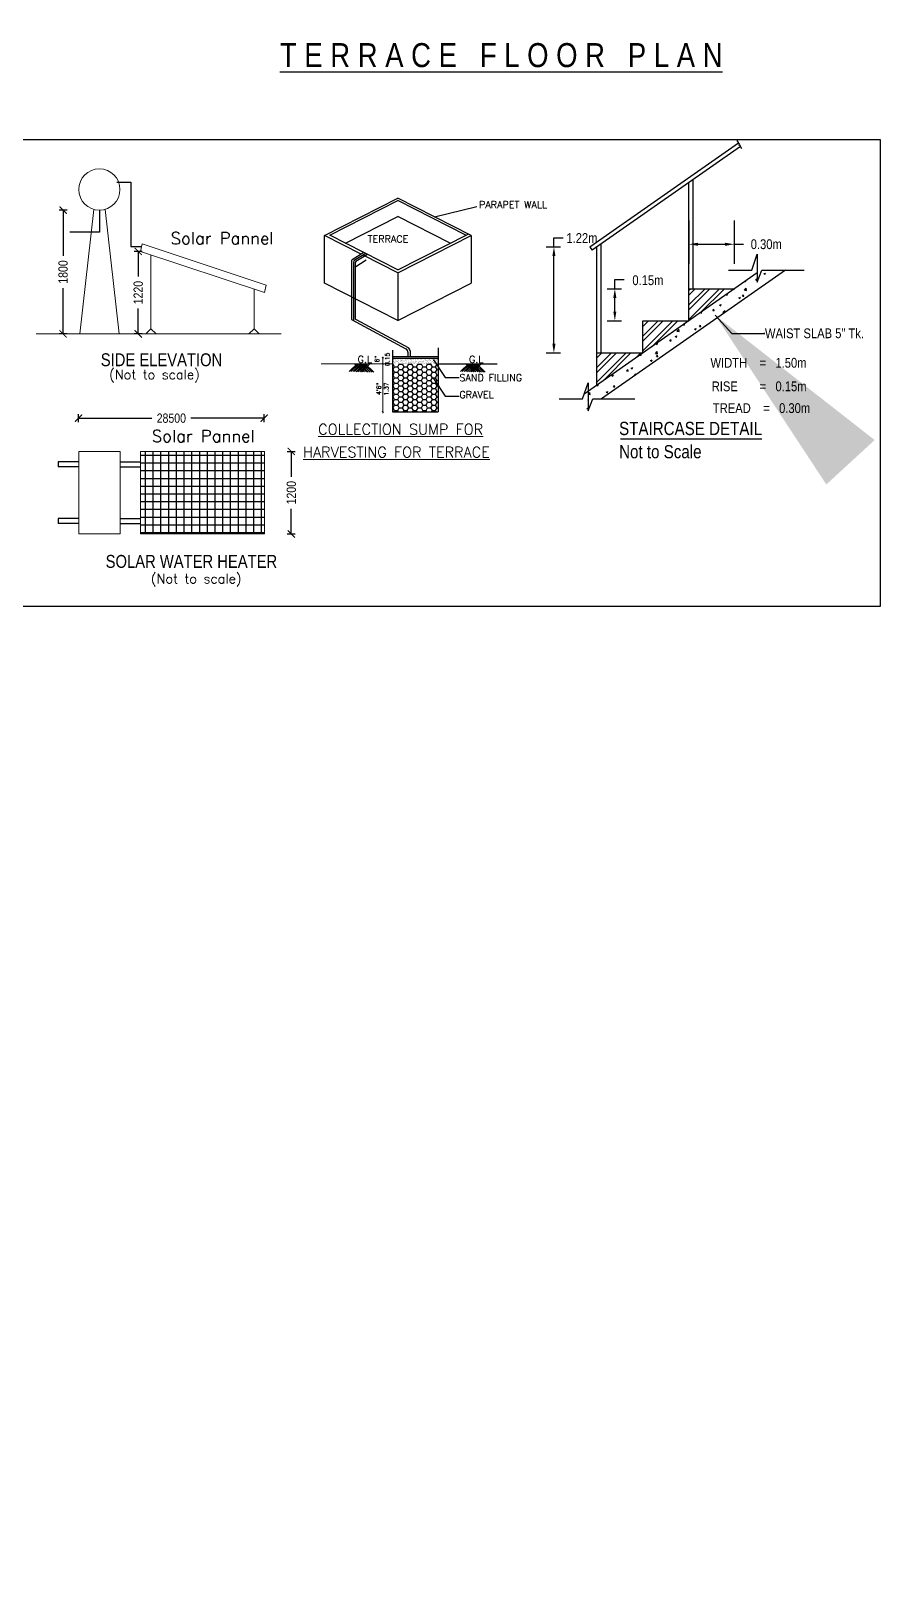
# Model space of a CAD drawing. Header units: metres. Extents: x 144 to 1259, y -1474 to -210.
# Drawn here: x 1214.82 to 1236.08, y -1222.56 to -1184.09 of the extents above; entities that cross this region are included whole.
import ezdxf

# ---------------------------------------------------------------- set-up
doc = ezdxf.new("R2010")
doc.units = ezdxf.units.M
for name, color, linetype in [('2CON', 1, 'Continuous'), ('DI M', 231, 'Continuous'), ('DVW', 4, 'Continuous'), ('hat', 8, 'Continuous'), ('wall', 2, 'Continuous'), ('window', 3, 'Continuous')]:
    doc.layers.add(name, color=color, linetype=linetype)
for name, color, linetype, lineweight in [('N2', 2, 'Continuous', 20), ('TEXT', 4, 'Continuous', 18), ('WIN', 12, 'Continuous', 18)]:
    doc.layers.add(name, color=color, linetype=linetype, lineweight=lineweight)
doc.styles.add('ATT', font='swissck.ttf', dxfattribs={"height": 12})
doc.styles.add('MADDYTEXT', font='romanc.shx', dxfattribs={"width": 0.8, "height": 4.5})
doc.styles.add('ROMANC', font='romanc__.ttf', dxfattribs={"width": 0.75})
doc.styles.add('ROMANS', font='romans.shx')
doc.styles.add('ROMANT', font='romant.shx', dxfattribs={"width": 0.75})
doc.styles.add('STYLE1', font='swissck.ttf', dxfattribs={"height": 0.23})
doc.styles.add('STYLE2', font='swissck.ttf', dxfattribs={"height": 10})
doc.styles.add('style7', font='tahoma.ttf', dxfattribs={"height": 42})
doc.dimstyles.get("Standard").update_dxf_attribs({"dimtxt": 0.23, "dimasz": 0.18, "dimexe": 0.1, "dimexo": 0, "dimgap": 0.09, "dimtad": 0, "dimzin": 0, "dimdsep": 46, "dimtxsty": 'STYLE1', "dimblk": 'ARCHTICK', "dimcen": 0.09, "dimadec": 0, "dimazin": 0, "dimtfac": 1, "dimtofl": 0, "dimtmove": 2, "dimatfit": 3, "dimfxl": 0, "dimtolj": 1, "dimtzin": 0, "dimarcsym": 0})
doc.dimstyles.new('STY', dxfattribs={"dimscale": 0, "dimtxt": 48, "dimasz": 5, "dimexe": 6, "dimexo": 48, "dimgap": 2, "dimtad": 0, "dimdec": 1, "dimlfac": 0.0254, "dimzin": 0, "dimdsep": 46, "dimtxsty": 'style7', "dimblk": 'ARCHTICK', "dimcen": 0.09375, "dimse1": 1, "dimse2": 1, "dimsd1": 1, "dimsd2": 1, "dimadec": 0, "dimazin": 0, "dimtfac": 1, "dimtdec": 1, "dimtofl": 0, "dimtmove": 0, "dimatfit": 3, "dimfxl": 0, "dimtolj": 1, "dimtzin": 0, "dimarcsym": 0})

# ---------------------------------------------------------------- blocks, each defined once
blk = doc.blocks.new('_ArchTick')
at = {"color": 0, "const_width": 0.15}
blk.add_lwpolyline([(-0.5, -0.5), (0.5, 0.5)], dxfattribs=at)
blk = doc.blocks.new('*D374')
at = {"color": 0, "lineweight": -2}
for p, q in [((1217.614, -1189.61), (1217.414, -1189.61)), ((1217.514, -1189.61), (1217.514, -1190.242)), ((1217.514, -1191.677), (1217.514, -1191.045)), ((1217.614, -1191.677), (1217.414, -1191.677))]:
    blk.add_line(p, q, dxfattribs=at)
at = {"layer": 'Defpoints', "color": 0}
for p in [(1217.514, -1189.61), (1217.65, -1189.61), (1217.7, -1191.677)]:
    blk.add_point(p, dxfattribs=at)
at = {"color": 0, "lineweight": -2, "xscale": 0.18, "yscale": 0.18, "zscale": 0.18}
for p, rotation in [((1217.514, -1189.61), 90), ((1217.514, -1191.677), 270)]:
    blk.add_blockref('_ArchTick', p, dxfattribs=dict(at, rotation=rotation))
at = {"color": 0, "insert": (1217.514, -1190.643), "char_height": 0.23, "attachment_point": 5, "rotation": 90, "style": 'STYLE1'}
blk.add_mtext('\\A1;1220', dxfattribs=at)
blk = doc.blocks.new('*D375')
at = {"color": 0, "lineweight": -2}
for p, q in [((1215.733, -1188.578), (1215.533, -1188.578)), ((1215.633, -1188.578), (1215.633, -1189.725)), ((1215.633, -1191.677), (1215.633, -1190.529)), ((1215.733, -1191.677), (1215.533, -1191.677))]:
    blk.add_line(p, q, dxfattribs=at)
at = {"layer": 'Defpoints', "color": 0}
for p in [(1215.633, -1188.578), (1216.615, -1188.578), (1215.819, -1191.677)]:
    blk.add_point(p, dxfattribs=at)
at = {"color": 0, "lineweight": -2, "xscale": 0.18, "yscale": 0.18, "zscale": 0.18}
for p, rotation in [((1215.633, -1188.578), 90), ((1215.633, -1191.677), 270)]:
    blk.add_blockref('_ArchTick', p, dxfattribs=dict(at, rotation=rotation))
at = {"color": 0, "insert": (1215.633, -1190.127), "char_height": 0.23, "attachment_point": 5, "rotation": 90, "style": 'STYLE1'}
blk.add_mtext('\\A1;1800', dxfattribs=at)
blk = doc.blocks.new('*D376')
at = {"color": 0, "lineweight": -2}
for p, q in [((1216.018, -1193.888), (1216.018, -1193.688)), ((1216.018, -1193.788), (1217.853, -1193.788)), ((1220.665, -1193.788), (1218.83, -1193.788)), ((1220.665, -1193.888), (1220.665, -1193.688))]:
    blk.add_line(p, q, dxfattribs=at)
at = {"layer": 'Defpoints', "color": 0}
for p in [(1220.665, -1193.788), (1216.018, -1194.533), (1220.665, -1194.533)]:
    blk.add_point(p, dxfattribs=at)
at = {"color": 0, "lineweight": -2, "xscale": 0.18, "yscale": 0.18, "zscale": 0.18, "rotation": 180}
blk.add_blockref('_ArchTick', (1216.018, -1193.788), dxfattribs=at)
at = {"color": 0, "lineweight": -2, "xscale": 0.18, "yscale": 0.18, "zscale": 0.18}
blk.add_blockref('_ArchTick', (1220.665, -1193.788), dxfattribs=at)
at = {"color": 0, "insert": (1218.342, -1193.788), "char_height": 0.23, "attachment_point": 5, "style": 'STYLE1'}
blk.add_mtext('\\A1;28500', dxfattribs=at)
blk = doc.blocks.new('*D377')
at = {"color": 0, "lineweight": -2}
for p, q in [((1221.245, -1194.621), (1221.445, -1194.621)), ((1221.345, -1194.621), (1221.345, -1195.252)), ((1221.345, -1196.686), (1221.345, -1196.055)), ((1221.245, -1196.686), (1221.445, -1196.686))]:
    blk.add_line(p, q, dxfattribs=at)
at = {"layer": 'Defpoints', "color": 0}
for p in [(1220.672, -1194.621), (1220.672, -1196.686), (1221.345, -1196.686)]:
    blk.add_point(p, dxfattribs=at)
at = {"color": 0, "lineweight": -2, "xscale": 0.18, "yscale": 0.18, "zscale": 0.18}
for p, rotation in [((1221.345, -1194.621), 90), ((1221.345, -1196.686), 270)]:
    blk.add_blockref('_ArchTick', p, dxfattribs=dict(at, rotation=rotation))
at = {"color": 0, "insert": (1221.345, -1195.653), "char_height": 0.23, "attachment_point": 5, "rotation": 90, "style": 'STYLE1'}
blk.add_mtext('\\A1;1200', dxfattribs=at)

msp = doc.modelspace()

# ---------------------------------------------------------------- hatches: boundary and pattern name
h = msp.add_hatch(color=2)
h.paths.add_polyline_path([(1162.74, -1156.087), (1161.236, -1156.087), (1161.078, -1156.36), (1161.078, -1155.679), (1160.964, -1156.087), (1159.183, -1156.087), (1159.183, -1157.253), (1159.183, -1186.818), (1154.344, -1186.818), (1154.344, -1186.818), (1154.115, -1186.818), (1154.115, -1186.819), (1148.114, -1186.819), (1148.115, -1186.818), (1148.115, -1186.818), (1147.887, -1186.818), (1147.887, -1186.818), (1143.419, -1186.818), (1143.419, -1186.819), (1142.419, -1186.819), (1140.413, -1186.819), (1140.413, -1188.626), (1140.893, -1188.761), (1140.092, -1188.761), (1140.413, -1188.947), (1140.413, -1193.128), (1164.29, -1193.128), (1164.29, -1188.947), (1163.969, -1188.761), (1164.77, -1188.761), (1164.29, -1188.626), (1164.29, -1186.819), (1162.74, -1186.819)], flags=16)
h.paths.add_polyline_path([(918.388, -1473.853), (918.388, -909.568), (1218.388, -909.568), (1218.388, -1473.853)], flags=9)
h.paths.add_polyline_path([(918.406, -1469.533), (918.406, -912.39), (1218.406, -912.39), (1218.406, -1469.533)], flags=9)
at = {"layer": 'hat'}
h = msp.add_hatch(dxfattribs=at)
h.set_pattern_fill('ANSI37', scale=1.549125, angle=135, style=0)
h.set_pattern_definition([(180, (-721.80903, -1130.03779), (0, -0.193640627), []), (270, (-721.80903, -1130.03779), (0.193640627, 0), [])])
h.paths.add_polyline_path([(1217.574, -1196.686), (1220.672, -1196.686), (1220.672, -1194.621), (1217.574, -1194.621)])

# ---------------------------------------------------------------- linework, layer by layer
at = {"color": 7}
for p, q in [((1232.536, -1186.9), (1228.819, -1189.502)), ((1232.586, -1186.985), (1228.876, -1189.582)), ((1231.294, -1188.839), (1231.294, -1189.924)), ((1232.431, -1188.839), (1232.431, -1189.924)), ((1227.917, -1189.269), (1228.147, -1189.269)), ((1227.917, -1189.499), (1227.917, -1189.269)), ((1227.726, -1189.499), (1228.086, -1189.499)), ((1231.524, -1189.432), (1232.201, -1189.432)), ((1232.431, -1189.432), (1232.661, -1189.432)), ((1227.917, -1191.925), (1227.917, -1189.729)), ((1232.868, -1190.077), (1233.008, -1189.68)), ((1233.008, -1189.68), (1233.008, -1190.38)), ((1233.008, -1190.149), (1228.674, -1193.184)), ((1233.713, -1190.077), (1229.111, -1193.299)), ((1229.442, -1190.315), (1229.672, -1190.315)), ((1229.442, -1190.545), (1229.442, -1190.315)), ((1232.283, -1190.077), (1232.868, -1190.077)), ((1232.702, -1190.364), (1232.714, -1190.372)), ((1232.714, -1190.372), (1232.721, -1190.35)), ((1232.97, -1190.335), (1232.998, -1190.301)), ((1232.97, -1190.335), (1233.005, -1190.338)), ((1233.005, -1190.338), (1232.998, -1190.302)), ((1233.008, -1190.38), (1233.125, -1190.077)), ((1233.125, -1190.077), (1234.178, -1190.077)), ((1233.168, -1190.167), (1233.209, -1190.152)), ((1233.168, -1190.167), (1233.197, -1190.187)), ((1233.197, -1190.187), (1233.209, -1190.152)), ((1229.25, -1190.545), (1229.611, -1190.545)), ((1229.442, -1191.12), (1229.442, -1190.775)), ((1231.294, -1190.545), (1232.444, -1190.545)), ((1231.294, -1190.584), (1231.334, -1190.545)), ((1231.294, -1190.95), (1231.699, -1190.545)), ((1231.294, -1190.706), (1231.456, -1190.545)), ((1231.294, -1191.35), (1231.294, -1190.545)), ((1231.294, -1191.316), (1232.065, -1190.545)), ((1231.294, -1191.072), (1231.821, -1190.545)), ((1231.589, -1191.143), (1232.187, -1190.545)), ((1232.229, -1190.695), (1232.26, -1190.698)), ((1232.26, -1190.698), (1232.256, -1190.676)), ((1232.402, -1190.574), (1232.431, -1190.545)), ((1232.545, -1190.77), (1232.586, -1190.754)), ((1232.545, -1190.77), (1232.574, -1190.789)), ((1232.574, -1190.789), (1232.586, -1190.754)), ((1232.638, -1190.731), (1232.666, -1190.698)), ((1232.638, -1190.731), (1232.672, -1190.734)), ((1232.672, -1190.734), (1232.666, -1190.698)), ((1232.685, -1190.58), (1232.73, -1190.533)), ((1232.685, -1190.58), (1232.737, -1190.588)), ((1232.737, -1190.588), (1232.73, -1190.533)), ((1231.586, -1191.145), (1231.608, -1191.16)), ((1231.608, -1191.16), (1231.619, -1191.125)), ((1231.608, -1191.129), (1231.619, -1191.125)), ((1231.893, -1191.091), (1231.92, -1191.058)), ((1231.893, -1191.091), (1231.927, -1191.094)), ((1231.927, -1191.094), (1231.921, -1191.058)), ((1232.062, -1190.955), (1232.102, -1190.94)), ((1232.062, -1190.955), (1232.091, -1190.974)), ((1232.091, -1190.975), (1232.102, -1190.94)), ((1232.148, -1191.14), (1232.193, -1191.093)), ((1232.148, -1191.14), (1232.186, -1191.146)), ((1232.198, -1191.138), (1232.193, -1191.093)), ((1229.25, -1191.35), (1229.611, -1191.35)), ((1230.144, -1191.856), (1230.651, -1191.35)), ((1230.144, -1192.155), (1230.144, -1191.35)), ((1230.144, -1191.734), (1230.529, -1191.35)), ((1230.144, -1191.49), (1230.285, -1191.35)), ((1230.144, -1192.1), (1230.894, -1191.35)), ((1230.144, -1191.35), (1231.294, -1191.35)), ((1230.369, -1191.997), (1231.016, -1191.35)), ((1230.868, -1191.368), (1230.886, -1191.35)), ((1230.997, -1191.605), (1231.042, -1191.558)), ((1231.048, -1191.613), (1231.042, -1191.558)), ((1231.148, -1191.452), (1231.182, -1191.455)), ((1231.182, -1191.455), (1231.178, -1191.431)), ((1231.182, -1191.428), (1231.26, -1191.35)), ((1231.439, -1191.558), (1231.479, -1191.542)), ((1231.439, -1191.558), (1231.468, -1191.577)), ((1231.468, -1191.577), (1231.479, -1191.542)), ((1231.56, -1191.488), (1231.588, -1191.455)), ((1231.56, -1191.488), (1231.594, -1191.491)), ((1231.595, -1191.491), (1231.588, -1191.455)), ((1230.473, -1191.928), (1230.513, -1191.913)), ((1230.473, -1191.928), (1230.501, -1191.948)), ((1230.501, -1191.948), (1230.513, -1191.913)), ((1230.815, -1191.848), (1230.843, -1191.815)), ((1230.815, -1191.848), (1230.849, -1191.851)), ((1230.849, -1191.851), (1230.843, -1191.815)), ((1230.956, -1191.743), (1230.996, -1191.728)), ((1230.956, -1191.743), (1230.985, -1191.762)), ((1230.985, -1191.763), (1230.996, -1191.728)), ((1230.997, -1191.605), (1231.048, -1191.613)), ((1227.726, -1192.155), (1228.086, -1192.155)), ((1228.994, -1192.96), (1228.994, -1192.155)), ((1228.994, -1192.155), (1230.144, -1192.155)), ((1228.994, -1192.518), (1229.358, -1192.155)), ((1228.994, -1192.64), (1229.48, -1192.155)), ((1228.994, -1192.884), (1229.724, -1192.155)), ((1228.994, -1192.274), (1229.114, -1192.155)), ((1229.149, -1192.851), (1229.846, -1192.155)), ((1229.963, -1192.281), (1230.089, -1192.155)), ((1230.07, -1192.208), (1230.074, -1192.203)), ((1230.07, -1192.208), (1230.104, -1192.211)), ((1230.104, -1192.212), (1230.1, -1192.185)), ((1230.333, -1192.345), (1230.373, -1192.33)), ((1230.333, -1192.345), (1230.362, -1192.365)), ((1230.362, -1192.365), (1230.373, -1192.33)), ((1230.459, -1192.165), (1230.504, -1192.118)), ((1230.459, -1192.165), (1230.511, -1192.173)), ((1230.482, -1192.244), (1230.51, -1192.211)), ((1230.482, -1192.244), (1230.517, -1192.247)), ((1230.511, -1192.173), (1230.504, -1192.118)), ((1230.517, -1192.248), (1230.51, -1192.212)), ((1229.367, -1192.716), (1229.407, -1192.701)), ((1229.367, -1192.716), (1229.395, -1192.736)), ((1229.395, -1192.736), (1229.407, -1192.701)), ((1229.737, -1192.605), (1229.765, -1192.572)), ((1229.737, -1192.605), (1229.772, -1192.608)), ((1229.772, -1192.608), (1229.765, -1192.572)), ((1229.85, -1192.531), (1229.89, -1192.515)), ((1229.85, -1192.531), (1229.878, -1192.55)), ((1229.878, -1192.55), (1229.89, -1192.516)), ((1229.922, -1192.725), (1229.967, -1192.678)), ((1229.922, -1192.725), (1229.929, -1192.726)), ((1229.969, -1192.698), (1229.967, -1192.679)), ((1228.633, -1193.299), (1228.773, -1192.902)), ((1228.773, -1192.902), (1228.773, -1193.602)), ((1228.992, -1192.965), (1229.002, -1192.954)), ((1228.992, -1192.965), (1229.027, -1192.968)), ((1229.027, -1192.968), (1229.021, -1192.94)), ((1229.227, -1193.133), (1229.267, -1193.118)), ((1229.255, -1193.153), (1229.267, -1193.118)), ((1229.405, -1193.001), (1229.432, -1192.968)), ((1229.405, -1193.001), (1229.439, -1193.004)), ((1229.439, -1193.004), (1229.432, -1192.968)), ((1228.048, -1193.299), (1228.633, -1193.299)), ((1228.773, -1193.188), (1228.816, -1193.143)), ((1228.773, -1193.19), (1228.822, -1193.198)), ((1228.773, -1193.602), (1228.89, -1193.299)), ((1228.773, -1193.307), (1228.784, -1193.303)), ((1228.773, -1193.335), (1228.784, -1193.304)), ((1228.822, -1193.198), (1228.816, -1193.143)), ((1228.89, -1193.299), (1229.943, -1193.299)), ((1229.227, -1193.133), (1229.255, -1193.153)), ((1228.809, -1193.51), (1228.741, -1193.558)), ((1229.58, -1194.305), (1233.124, -1194.305))]:
    msp.add_line(p, q, dxfattribs=at)
msp.add_lwpolyline([(1236.085, -1198.499), (1166.227, -1198.499), (1166.227, -1186.811), (1236.085, -1186.811)], close=True)
for points in [[(1232.498, -1186.832), (1232.551, -1186.927), (1232.565, -1186.923), (1232.546, -1186.947), (1232.562, -1186.943), (1232.61, -1187.032)], [(1231.295, -1190.545), (1231.295, -1187.888)], [(1231.392, -1187.821), (1231.392, -1190.545)], [(1228.819, -1189.502), (1228.876, -1189.582)], [(1228.994, -1192.155), (1228.994, -1189.499)], [(1229.09, -1189.432), (1229.09, -1192.155)]]:
    msp.add_lwpolyline(points, dxfattribs=at)
for p in [(1227.917, -1189.499), (1232.431, -1189.432), (1229.442, -1190.545), (1231.294, -1190.545), (1232.431, -1190.545)]:
    msp.add_point(p, dxfattribs=at)
for points in [[(1227.879, -1189.729), (1227.956, -1189.729), (1227.917, -1189.499)], [(1231.524, -1189.394), (1231.524, -1189.471), (1231.294, -1189.432)], [(1232.201, -1189.394), (1232.201, -1189.471), (1232.431, -1189.432)], [(1229.404, -1190.775), (1229.48, -1190.775), (1229.442, -1190.545)], [(1229.404, -1191.12), (1229.48, -1191.12), (1229.442, -1191.35)], [(1227.879, -1191.925), (1227.956, -1191.925), (1227.917, -1192.155)]]:
    msp.add_solid(points, dxfattribs=at)
at = {"layer": '2CON', "color": 7}
for p, q in [((1223.652, -1192.296), (1223.621, -1192.265)), ((1223.621, -1192.411), (1223.652, -1192.442)), ((1223.652, -1192.442), (1223.621, -1192.411)), ((1223.621, -1193.614), (1223.652, -1193.646))]:
    msp.add_line(p, q, dxfattribs=at)
at = {"layer": '2CON', "color": 7, "linetype": 'Continuous'}
for p, q in [((1222.99, -1192.426), (1222.793, -1192.619)), ((1223.036, -1192.426), (1222.837, -1192.62)), ((1223.081, -1192.426), (1222.881, -1192.621)), ((1223.126, -1192.426), (1222.925, -1192.622)), ((1222.926, -1192.426), (1223.133, -1192.628)), ((1223.171, -1192.426), (1222.969, -1192.623)), ((1222.971, -1192.426), (1223.179, -1192.629)), ((1223.217, -1192.426), (1223.013, -1192.624)), ((1223.017, -1192.426), (1223.226, -1192.63)), ((1223.262, -1192.426), (1223.057, -1192.626)), ((1223.062, -1192.426), (1223.272, -1192.631)), ((1223.307, -1192.426), (1223.101, -1192.627)), ((1223.107, -1192.426), (1223.319, -1192.632)), ((1223.152, -1192.426), (1223.365, -1192.634)), ((1223.197, -1192.426), (1223.412, -1192.635)), ((1225.778, -1192.426), (1225.581, -1192.619)), ((1225.824, -1192.426), (1225.625, -1192.62)), ((1225.869, -1192.426), (1225.669, -1192.621)), ((1225.914, -1192.426), (1225.713, -1192.622)), ((1225.714, -1192.426), (1225.921, -1192.628)), ((1225.959, -1192.426), (1225.757, -1192.623)), ((1225.759, -1192.426), (1225.967, -1192.629)), ((1226.004, -1192.426), (1225.801, -1192.624)), ((1225.805, -1192.426), (1226.014, -1192.63)), ((1226.05, -1192.426), (1225.845, -1192.626)), ((1225.85, -1192.426), (1226.06, -1192.631)), ((1226.095, -1192.426), (1225.889, -1192.627)), ((1225.895, -1192.426), (1226.107, -1192.632)), ((1225.94, -1192.426), (1226.153, -1192.634)), ((1225.985, -1192.426), (1226.2, -1192.635))]:
    msp.add_line(p, q, dxfattribs=at)
at = {"layer": '2CON', "color": 7, "const_width": 0.00296}
for points in [[(1224.919, -1192.331), (1224.892, -1192.325)], [(1224.919, -1192.799), (1224.892, -1192.793)]]:
    msp.add_lwpolyline(points, dxfattribs=at)
at = {"layer": 'hat', "color": 7}
for p, q in [((1216.025, -1194.879), (1215.508, -1194.879)), ((1215.508, -1194.879), (1215.508, -1195.008)), ((1216.025, -1195.008), (1215.508, -1195.008)), ((1217.058, -1194.879), (1217.574, -1194.879)), ((1217.058, -1195.008), (1217.574, -1195.008)), ((1216.025, -1196.299), (1215.508, -1196.299)), ((1215.508, -1196.299), (1215.508, -1196.428)), ((1216.025, -1196.428), (1215.508, -1196.428)), ((1217.058, -1196.299), (1217.574, -1196.299)), ((1217.058, -1196.428), (1217.574, -1196.428))]:
    msp.add_line(p, q, dxfattribs=at)
at = {"layer": 'N2', "color": 7, "lineweight": 9, "ltscale": 20}
for p, q in [((1223.636, -1192.249), (1223.636, -1192.434)), ((1223.636, -1192.403), (1223.636, -1193.661)), ((1223.636, -1192.434), (1223.636, -1192.947))]:
    msp.add_line(p, q, dxfattribs=at)
at = {"layer": 'N2', "color": 7}
msp.add_line((1222.094, -1192.426), (1223.876, -1192.426), dxfattribs=at)
at = {"layer": 'wall', "color": 7}
for p, q in [((1216.979, -1187.876), (1217.326, -1187.876)), ((1217.326, -1187.876), (1217.326, -1189.49)), ((1216.541, -1188.578), (1216.541, -1189.126)), ((1216.541, -1189.126), (1215.802, -1189.126)), ((1217.326, -1189.49), (1217.599, -1189.49))]:
    msp.add_line(p, q, dxfattribs=at)
at = {"layer": 'wall', "color": 7, "linetype": 'Continuous', "ltscale": 20}
for p, q in [((1222.174, -1189.214), (1224.01, -1188.277)), ((1222.306, -1189.206), (1224.01, -1188.337)), ((1225.847, -1189.214), (1224.01, -1188.277)), ((1225.715, -1189.206), (1224.01, -1188.337)), ((1222.697, -1189.405), (1224.01, -1188.735)), ((1225.324, -1189.405), (1224.01, -1188.735)), ((1223.093, -1189.682), (1222.174, -1189.214)), ((1222.174, -1190.407), (1222.174, -1189.214)), ((1224.01, -1190.076), (1222.306, -1189.206)), ((1224.01, -1190.076), (1225.774, -1189.176)), ((1224.01, -1190.15), (1225.847, -1189.214)), ((1225.847, -1189.214), (1225.847, -1190.407)), ((1223.158, -1189.641), (1222.87, -1189.822)), ((1222.847, -1189.862), (1222.847, -1191.314)), ((1222.9, -1189.883), (1222.9, -1191.332)), ((1223.206, -1189.665), (1222.922, -1189.843)), ((1223.222, -1189.831), (1222.935, -1190.011)), ((1222.94, -1189.908), (1222.94, -1191.272)), ((1223.249, -1189.687), (1222.962, -1189.868)), ((1224.01, -1190.15), (1223.14, -1189.706)), ((1224.01, -1191.344), (1222.174, -1190.407)), ((1224.01, -1190.15), (1224.01, -1191.344)), ((1224.01, -1191.344), (1225.847, -1190.407)), ((1222.847, -1191.314), (1224.214, -1192.055)), ((1222.965, -1191.314), (1224.268, -1192.021)), ((1223.876, -1192.082), (1223.876, -1193.63)), ((1223.876, -1192.242), (1225.018, -1192.242)), ((1223.876, -1192.281), (1225.018, -1192.281)), ((1223.878, -1192.292), (1223.878, -1192.292)), ((1223.895, -1192.29), (1223.895, -1192.29)), ((1223.901, -1192.308), (1223.901, -1192.308)), ((1223.91, -1192.321), (1223.91, -1192.321)), ((1223.915, -1192.289), (1223.915, -1192.289)), ((1223.92, -1192.287), (1223.92, -1192.287)), ((1223.924, -1192.33), (1223.924, -1192.33)), ((1223.946, -1192.281), (1223.946, -1192.281)), ((1223.946, -1192.337), (1223.946, -1192.337)), ((1223.947, -1192.317), (1223.947, -1192.317)), ((1223.953, -1192.323), (1223.953, -1192.323)), ((1223.963, -1192.281), (1223.963, -1192.281)), ((1223.98, -1192.348), (1223.98, -1192.348)), ((1223.986, -1192.305), (1223.986, -1192.305)), ((1224.009, -1192.321), (1224.009, -1192.321)), ((1224.022, -1192.33), (1224.022, -1192.33)), ((1224.026, -1192.337), (1224.026, -1192.337)), ((1224.034, -1192.353), (1224.034, -1192.353)), ((1224.042, -1192.29), (1224.042, -1192.29)), ((1224.044, -1192.281), (1224.044, -1192.281)), ((1224.047, -1192.295), (1224.047, -1192.295)), ((1224.069, -1192.304), (1224.069, -1192.304)), ((1224.075, -1192.32), (1224.075, -1192.32)), ((1224.077, -1192.348), (1224.077, -1192.348)), ((1224.094, -1192.346), (1224.094, -1192.346)), ((1224.106, -1192.349), (1224.106, -1192.349)), ((1224.107, -1192.321), (1224.107, -1192.321)), ((1224.111, -1192.334), (1224.111, -1192.334)), ((1224.119, -1192.342), (1224.119, -1192.342)), ((1224.12, -1192.33), (1224.12, -1192.33)), ((1224.142, -1192.281), (1224.142, -1192.281)), ((1224.149, -1192.305), (1224.149, -1192.305)), ((1224.162, -1192.337), (1224.162, -1192.337)), ((1224.17, -1192.293), (1224.17, -1192.293)), ((1224.178, -1192.334), (1224.178, -1192.334)), ((1224.194, -1192.333), (1224.194, -1192.333)), ((1224.201, -1192.321), (1224.201, -1192.321)), ((1224.204, -1192.331), (1224.204, -1192.331)), ((1224.205, -1192.321), (1224.205, -1192.321)), ((1224.207, -1192.327), (1224.207, -1192.327)), ((1224.218, -1192.329), (1224.218, -1192.329)), ((1224.234, -1192.352), (1224.234, -1192.352)), ((1224.235, -1192.302), (1224.235, -1192.302)), ((1224.241, -1192.281), (1224.241, -1192.281)), ((1224.247, -1192.325), (1224.247, -1192.325)), ((1224.263, -1192.138), (1224.263, -1192.242)), ((1224.263, -1192.323), (1224.263, -1192.323)), ((1224.275, -1192.333), (1224.275, -1192.333)), ((1224.289, -1192.32), (1224.289, -1192.32)), ((1224.296, -1192.294), (1224.296, -1192.294)), ((1224.301, -1192.299), (1224.301, -1192.299)), ((1224.303, -1192.321), (1224.303, -1192.321)), ((1224.316, -1192.329), (1224.316, -1192.329)), ((1224.317, -1192.301), (1224.317, -1192.301)), ((1224.318, -1192.104), (1224.318, -1192.242)), ((1224.329, -1192.324), (1224.329, -1192.324)), ((1224.332, -1192.314), (1224.332, -1192.314)), ((1224.339, -1192.281), (1224.339, -1192.281)), ((1224.348, -1192.312), (1224.348, -1192.312)), ((1224.36, -1192.33), (1224.36, -1192.33)), ((1224.36, -1192.353), (1224.36, -1192.353)), ((1224.374, -1192.309), (1224.374, -1192.309)), ((1224.398, -1192.301), (1224.398, -1192.301)), ((1224.401, -1192.321), (1224.401, -1192.321)), ((1224.415, -1192.329), (1224.415, -1192.329)), ((1224.417, -1192.303), (1224.417, -1192.303)), ((1224.424, -1192.296), (1224.424, -1192.296)), ((1224.433, -1192.301), (1224.433, -1192.301)), ((1224.442, -1192.329), (1224.442, -1192.329)), ((1224.455, -1192.325), (1224.455, -1192.325)), ((1224.459, -1192.297), (1224.459, -1192.297)), ((1224.461, -1192.331), (1224.461, -1192.331)), ((1224.483, -1192.298), (1224.483, -1192.298)), ((1224.499, -1192.32), (1224.499, -1192.32)), ((1224.501, -1192.292), (1224.501, -1192.292)), ((1224.513, -1192.329), (1224.513, -1192.329)), ((1224.518, -1192.29), (1224.518, -1192.29)), ((1224.523, -1192.329), (1224.523, -1192.329)), ((1224.544, -1192.286), (1224.544, -1192.286)), ((1224.55, -1192.298), (1224.55, -1192.298)), ((1224.556, -1192.303), (1224.556, -1192.303)), ((1224.565, -1192.297), (1224.565, -1192.297)), ((1224.583, -1192.328), (1224.583, -1192.328)), ((1224.586, -1192.281), (1224.586, -1192.281)), ((1224.598, -1192.32), (1224.598, -1192.32)), ((1224.608, -1192.326), (1224.608, -1192.326)), ((1224.611, -1192.329), (1224.611, -1192.329)), ((1224.646, -1192.297), (1224.646, -1192.297)), ((1224.657, -1192.353), (1224.657, -1192.353)), ((1224.678, -1192.3), (1224.678, -1192.3)), ((1224.69, -1192.325), (1224.69, -1192.325)), ((1224.696, -1192.32), (1224.696, -1192.32)), ((1224.7, -1192.347), (1224.7, -1192.347)), ((1224.709, -1192.328), (1224.709, -1192.328)), ((1224.709, -1192.329), (1224.709, -1192.329)), ((1224.715, -1192.334), (1224.715, -1192.334)), ((1224.717, -1192.345), (1224.717, -1192.345)), ((1224.731, -1192.294), (1224.731, -1192.294)), ((1224.742, -1192.342), (1224.742, -1192.342)), ((1224.771, -1192.326), (1224.771, -1192.326)), ((1224.785, -1192.336), (1224.785, -1192.336)), ((1224.794, -1192.32), (1224.794, -1192.32)), ((1224.802, -1192.334), (1224.802, -1192.334)), ((1224.804, -1192.301), (1224.804, -1192.301)), ((1224.807, -1192.328), (1224.807, -1192.328)), ((1224.81, -1192.307), (1224.81, -1192.307)), ((1224.814, -1192.293), (1224.814, -1192.293)), ((1224.827, -1192.331), (1224.827, -1192.331)), ((1224.837, -1192.332), (1224.837, -1192.332)), ((1224.856, -1192.323), (1224.856, -1192.323)), ((1224.87, -1192.325), (1224.87, -1192.325)), ((1224.886, -1192.323), (1224.886, -1192.323)), ((1224.892, -1192.32), (1224.892, -1192.32)), ((1224.894, -1192.293), (1224.894, -1192.293)), ((1224.905, -1192.328), (1224.905, -1192.328)), ((1224.905, -1192.328), (1225.192, -1192.769)), ((1224.912, -1192.319), (1224.912, -1192.319)), ((1224.932, -1192.304), (1224.932, -1192.304)), ((1224.939, -1192.322), (1224.939, -1192.322)), ((1224.955, -1192.314), (1224.955, -1192.314)), ((1224.963, -1192.333), (1224.963, -1192.333)), ((1224.969, -1192.338), (1224.969, -1192.338)), ((1224.971, -1192.312), (1224.971, -1192.312)), ((1224.979, -1192.29), (1224.979, -1192.29)), ((1224.981, -1192.351), (1224.981, -1192.351)), ((1224.99, -1192.319), (1224.99, -1192.319)), ((1224.997, -1192.308), (1224.997, -1192.308)), ((1225.004, -1192.328), (1225.004, -1192.328)), ((1225.018, -1192.03), (1225.018, -1193.63)), ((1223.876, -1192.434), (1223.89, -1192.434)), ((1223.876, -1192.571), (1223.89, -1192.571)), ((1223.876, -1192.707), (1223.89, -1192.707)), ((1223.885, -1192.376), (1223.885, -1192.376)), ((1223.89, -1192.434), (1223.895, -1192.426)), ((1223.93, -1192.502), (1223.89, -1192.434)), ((1223.89, -1192.571), (1223.93, -1192.502)), ((1223.93, -1192.639), (1223.89, -1192.571)), ((1223.89, -1192.707), (1223.93, -1192.639)), ((1223.93, -1192.775), (1223.89, -1192.707)), ((1223.903, -1192.369), (1223.903, -1192.369)), ((1223.908, -1192.37), (1223.908, -1192.37)), ((1223.917, -1192.404), (1223.917, -1192.404)), ((1223.922, -1192.41), (1223.922, -1192.41)), ((1223.924, -1192.368), (1223.924, -1192.368)), ((1223.93, -1192.502), (1224.008, -1192.502)), ((1223.93, -1192.639), (1224.008, -1192.639)), ((1223.936, -1192.4), (1223.936, -1192.4)), ((1223.948, -1192.397), (1223.948, -1192.397)), ((1223.949, -1192.409), (1223.949, -1192.409)), ((1223.95, -1192.364), (1223.95, -1192.364)), ((1223.972, -1192.36), (1223.972, -1192.36)), ((1223.988, -1192.366), (1223.988, -1192.366)), ((1223.992, -1192.359), (1223.992, -1192.359)), ((1224.008, -1192.502), (1224.048, -1192.434)), ((1224.048, -1192.571), (1224.008, -1192.502)), ((1224.008, -1192.639), (1224.048, -1192.571)), ((1224.048, -1192.707), (1224.008, -1192.639)), ((1224.008, -1192.775), (1224.048, -1192.707)), ((1224.009, -1192.357), (1224.009, -1192.357)), ((1224.011, -1192.377), (1224.011, -1192.377)), ((1224.017, -1192.382), (1224.017, -1192.382)), ((1224.028, -1192.398), (1224.028, -1192.398)), ((1224.034, -1192.4), (1224.034, -1192.4)), ((1224.048, -1192.434), (1224.043, -1192.426)), ((1224.045, -1192.407), (1224.045, -1192.407)), ((1224.047, -1192.409), (1224.047, -1192.409)), ((1224.048, -1192.434), (1224.127, -1192.434)), ((1224.048, -1192.571), (1224.127, -1192.571)), ((1224.048, -1192.707), (1224.127, -1192.707)), ((1224.07, -1192.36), (1224.07, -1192.36)), ((1224.071, -1192.365), (1224.071, -1192.365)), ((1224.073, -1192.426), (1224.073, -1192.426)), ((1224.106, -1192.425), (1224.106, -1192.425)), ((1224.112, -1192.354), (1224.112, -1192.354)), ((1224.113, -1192.395), (1224.113, -1192.395)), ((1224.123, -1192.423), (1224.123, -1192.423)), ((1224.127, -1192.434), (1224.131, -1192.426)), ((1224.166, -1192.502), (1224.127, -1192.434)), ((1224.127, -1192.571), (1224.166, -1192.502)), ((1224.166, -1192.639), (1224.127, -1192.571)), ((1224.127, -1192.707), (1224.166, -1192.639)), ((1224.166, -1192.775), (1224.127, -1192.707)), ((1224.132, -1192.4), (1224.132, -1192.4)), ((1224.139, -1192.379), (1224.139, -1192.379)), ((1224.146, -1192.409), (1224.146, -1192.409)), ((1224.148, -1192.42), (1224.148, -1192.42)), ((1224.151, -1192.365), (1224.151, -1192.365)), ((1224.153, -1192.426), (1224.153, -1192.426)), ((1224.166, -1192.502), (1224.245, -1192.502)), ((1224.166, -1192.639), (1224.245, -1192.639)), ((1224.168, -1192.36), (1224.168, -1192.36)), ((1224.171, -1192.408), (1224.171, -1192.408)), ((1224.177, -1192.414), (1224.177, -1192.414)), ((1224.191, -1192.414), (1224.191, -1192.414)), ((1224.196, -1192.394), (1224.196, -1192.394)), ((1224.208, -1192.412), (1224.208, -1192.412)), ((1224.23, -1192.4), (1224.23, -1192.4)), ((1224.233, -1192.409), (1224.233, -1192.409)), ((1224.236, -1192.362), (1224.236, -1192.362)), ((1224.238, -1192.423), (1224.238, -1192.423)), ((1224.244, -1192.408), (1224.244, -1192.408)), ((1224.245, -1192.502), (1224.284, -1192.434)), ((1224.284, -1192.571), (1224.245, -1192.502)), ((1224.245, -1192.639), (1224.284, -1192.571)), ((1224.284, -1192.707), (1224.245, -1192.639)), ((1224.245, -1192.775), (1224.284, -1192.707)), ((1224.266, -1192.36), (1224.266, -1192.36)), ((1224.266, -1192.381), (1224.266, -1192.381)), ((1224.271, -1192.386), (1224.271, -1192.386)), ((1224.276, -1192.394), (1224.276, -1192.394)), ((1224.276, -1192.403), (1224.276, -1192.403)), ((1224.284, -1192.434), (1224.28, -1192.426)), ((1224.284, -1192.434), (1224.363, -1192.434)), ((1224.284, -1192.571), (1224.363, -1192.571)), ((1224.284, -1192.707), (1224.363, -1192.707)), ((1224.292, -1192.401), (1224.292, -1192.401)), ((1224.299, -1192.411), (1224.299, -1192.411)), ((1224.318, -1192.398), (1224.318, -1192.398)), ((1224.319, -1192.361), (1224.319, -1192.361)), ((1224.321, -1192.422), (1224.321, -1192.422)), ((1224.329, -1192.4), (1224.329, -1192.4)), ((1224.342, -1192.408), (1224.342, -1192.408)), ((1224.361, -1192.392), (1224.361, -1192.392)), ((1224.362, -1192.391), (1224.362, -1192.391)), ((1224.363, -1192.434), (1224.368, -1192.426)), ((1224.403, -1192.502), (1224.363, -1192.434)), ((1224.363, -1192.571), (1224.403, -1192.502)), ((1224.403, -1192.639), (1224.363, -1192.571)), ((1224.363, -1192.707), (1224.403, -1192.639)), ((1224.403, -1192.775), (1224.363, -1192.707)), ((1224.364, -1192.36), (1224.364, -1192.36)), ((1224.366, -1192.358), (1224.366, -1192.358)), ((1224.377, -1192.39), (1224.377, -1192.39)), ((1224.394, -1192.383), (1224.394, -1192.383)), ((1224.4, -1192.362), (1224.4, -1192.362)), ((1224.402, -1192.422), (1224.402, -1192.422)), ((1224.403, -1192.386), (1224.403, -1192.386)), ((1224.403, -1192.502), (1224.481, -1192.502)), ((1224.403, -1192.639), (1224.481, -1192.639)), ((1224.425, -1192.412), (1224.425, -1192.412)), ((1224.427, -1192.399), (1224.427, -1192.399)), ((1224.431, -1192.417), (1224.431, -1192.417)), ((1224.44, -1192.408), (1224.44, -1192.408)), ((1224.444, -1192.39), (1224.444, -1192.39)), ((1224.446, -1192.381), (1224.446, -1192.381)), ((1224.462, -1192.36), (1224.462, -1192.36)), ((1224.462, -1192.379), (1224.462, -1192.379)), ((1224.481, -1192.502), (1224.521, -1192.434)), ((1224.521, -1192.571), (1224.481, -1192.502)), ((1224.481, -1192.639), (1224.521, -1192.571)), ((1224.521, -1192.707), (1224.481, -1192.639)), ((1224.481, -1192.775), (1224.521, -1192.707)), ((1224.485, -1192.359), (1224.485, -1192.359)), ((1224.487, -1192.419), (1224.487, -1192.419)), ((1224.488, -1192.356), (1224.488, -1192.356)), ((1224.488, -1192.375), (1224.488, -1192.375)), ((1224.521, -1192.434), (1224.516, -1192.426)), ((1224.52, -1192.384), (1224.52, -1192.384)), ((1224.521, -1192.434), (1224.6, -1192.434)), ((1224.521, -1192.571), (1224.6, -1192.571)), ((1224.521, -1192.707), (1224.6, -1192.707)), ((1224.525, -1192.39), (1224.525, -1192.39)), ((1224.525, -1192.39), (1224.525, -1192.39)), ((1224.525, -1192.399), (1224.525, -1192.399)), ((1224.531, -1192.37), (1224.531, -1192.37)), ((1224.538, -1192.408), (1224.538, -1192.408)), ((1224.547, -1192.367), (1224.547, -1192.367)), ((1224.553, -1192.415), (1224.553, -1192.415)), ((1224.561, -1192.359), (1224.561, -1192.359)), ((1224.567, -1192.358), (1224.567, -1192.358)), ((1224.569, -1192.418), (1224.569, -1192.418)), ((1224.573, -1192.364), (1224.573, -1192.364)), ((1224.6, -1192.434), (1224.604, -1192.426)), ((1224.639, -1192.502), (1224.6, -1192.434)), ((1224.6, -1192.571), (1224.639, -1192.502)), ((1224.639, -1192.639), (1224.6, -1192.571)), ((1224.6, -1192.707), (1224.639, -1192.639)), ((1224.639, -1192.775), (1224.6, -1192.707)), ((1224.61, -1192.387), (1224.61, -1192.387)), ((1224.614, -1192.357), (1224.614, -1192.357)), ((1224.615, -1192.358), (1224.615, -1192.358)), ((1224.62, -1192.362), (1224.62, -1192.362)), ((1224.623, -1192.399), (1224.623, -1192.399)), ((1224.632, -1192.356), (1224.632, -1192.356)), ((1224.636, -1192.408), (1224.636, -1192.408)), ((1224.639, -1192.502), (1224.718, -1192.502)), ((1224.639, -1192.639), (1224.718, -1192.639)), ((1224.648, -1192.358), (1224.648, -1192.358)), ((1224.648, -1192.387), (1224.648, -1192.387)), ((1224.65, -1192.419), (1224.65, -1192.419)), ((1224.659, -1192.359), (1224.659, -1192.359)), ((1224.679, -1192.416), (1224.679, -1192.416)), ((1224.685, -1192.421), (1224.685, -1192.421)), ((1224.692, -1192.386), (1224.692, -1192.386)), ((1224.718, -1192.502), (1224.757, -1192.434)), ((1224.757, -1192.571), (1224.718, -1192.502)), ((1224.718, -1192.639), (1224.757, -1192.571)), ((1224.757, -1192.707), (1224.718, -1192.639)), ((1224.718, -1192.775), (1224.757, -1192.707)), ((1224.721, -1192.399), (1224.721, -1192.399)), ((1224.729, -1192.425), (1224.729, -1192.425)), ((1224.733, -1192.355), (1224.733, -1192.355)), ((1224.735, -1192.407), (1224.735, -1192.407)), ((1224.735, -1192.416), (1224.735, -1192.416)), ((1224.742, -1192.36), (1224.742, -1192.36)), ((1224.746, -1192.423), (1224.746, -1192.423)), ((1224.757, -1192.434), (1224.753, -1192.426)), ((1224.757, -1192.359), (1224.757, -1192.359)), ((1224.757, -1192.434), (1224.836, -1192.434)), ((1224.757, -1192.571), (1224.836, -1192.571)), ((1224.757, -1192.707), (1224.836, -1192.707)), ((1224.771, -1192.42), (1224.771, -1192.42)), ((1224.773, -1192.386), (1224.773, -1192.386)), ((1224.774, -1192.388), (1224.774, -1192.388)), ((1224.78, -1192.394), (1224.78, -1192.394)), ((1224.807, -1192.419), (1224.807, -1192.419)), ((1224.814, -1192.414), (1224.814, -1192.414)), ((1224.816, -1192.354), (1224.816, -1192.354)), ((1224.818, -1192.415), (1224.818, -1192.415)), ((1224.819, -1192.399), (1224.819, -1192.399)), ((1224.831, -1192.412), (1224.831, -1192.412)), ((1224.833, -1192.407), (1224.833, -1192.407)), ((1224.836, -1192.434), (1224.84, -1192.426)), ((1224.875, -1192.502), (1224.836, -1192.434)), ((1224.836, -1192.571), (1224.875, -1192.502)), ((1224.875, -1192.639), (1224.836, -1192.571)), ((1224.836, -1192.707), (1224.875, -1192.639)), ((1224.875, -1192.775), (1224.836, -1192.707)), ((1224.855, -1192.359), (1224.855, -1192.359)), ((1224.856, -1192.408), (1224.856, -1192.408)), ((1224.858, -1192.383), (1224.858, -1192.383)), ((1224.869, -1192.361), (1224.869, -1192.361)), ((1224.874, -1192.366), (1224.874, -1192.366)), ((1224.875, -1192.502), (1224.954, -1192.502)), ((1224.875, -1192.639), (1224.954, -1192.639)), ((1224.896, -1192.354), (1224.896, -1192.354)), ((1224.898, -1192.415), (1224.898, -1192.415)), ((1224.899, -1192.403), (1224.899, -1192.403)), ((1224.902, -1192.391), (1224.902, -1192.391)), ((1224.915, -1192.401), (1224.915, -1192.401)), ((1224.918, -1192.399), (1224.918, -1192.399)), ((1224.931, -1192.407), (1224.931, -1192.407)), ((1224.933, -1192.42), (1224.933, -1192.42)), ((1224.939, -1192.425), (1224.939, -1192.425)), ((1224.941, -1192.382), (1224.941, -1192.382)), ((1224.941, -1192.397), (1224.941, -1192.397)), ((1224.953, -1192.359), (1224.953, -1192.359)), ((1224.954, -1192.502), (1224.994, -1192.434)), ((1224.994, -1192.571), (1224.954, -1192.502)), ((1224.954, -1192.639), (1224.994, -1192.571)), ((1224.994, -1192.707), (1224.954, -1192.639)), ((1224.954, -1192.775), (1224.994, -1192.707)), ((1224.983, -1192.412), (1224.983, -1192.412)), ((1224.984, -1192.392), (1224.984, -1192.392)), ((1224.994, -1192.434), (1224.989, -1192.426)), ((1224.994, -1192.434), (1225.018, -1192.434)), ((1224.994, -1192.571), (1225.018, -1192.571)), ((1224.994, -1192.707), (1225.018, -1192.707)), ((1224.997, -1192.363), (1224.997, -1192.363)), ((1225, -1192.389), (1225, -1192.389)), ((1225.016, -1192.398), (1225.016, -1192.398)), ((1225.018, -1192.426), (1226.493, -1192.426)), ((1223.876, -1192.844), (1223.89, -1192.844)), ((1223.876, -1192.98), (1223.89, -1192.98)), ((1223.876, -1193.117), (1223.89, -1193.117)), ((1223.89, -1192.844), (1223.93, -1192.775)), ((1223.93, -1192.912), (1223.89, -1192.844)), ((1223.89, -1192.98), (1223.93, -1192.912)), ((1223.93, -1193.048), (1223.89, -1192.98)), ((1223.89, -1193.117), (1223.93, -1193.048)), ((1223.93, -1193.185), (1223.89, -1193.117)), ((1223.93, -1192.775), (1224.008, -1192.775)), ((1223.93, -1192.912), (1224.008, -1192.912)), ((1223.93, -1193.048), (1224.008, -1193.048)), ((1224.048, -1192.844), (1224.008, -1192.775)), ((1224.008, -1192.912), (1224.048, -1192.844)), ((1224.048, -1192.98), (1224.008, -1192.912)), ((1224.008, -1193.048), (1224.048, -1192.98)), ((1224.048, -1193.117), (1224.008, -1193.048)), ((1224.008, -1193.185), (1224.048, -1193.117)), ((1224.048, -1192.844), (1224.127, -1192.844)), ((1224.048, -1192.98), (1224.127, -1192.98)), ((1224.048, -1193.117), (1224.127, -1193.117)), ((1224.127, -1192.844), (1224.166, -1192.775)), ((1224.166, -1192.912), (1224.127, -1192.844)), ((1224.127, -1192.98), (1224.166, -1192.912)), ((1224.166, -1193.048), (1224.127, -1192.98)), ((1224.127, -1193.117), (1224.166, -1193.048)), ((1224.166, -1193.185), (1224.127, -1193.117)), ((1224.166, -1192.775), (1224.245, -1192.775)), ((1224.166, -1192.912), (1224.245, -1192.912)), ((1224.166, -1193.048), (1224.245, -1193.048)), ((1224.284, -1192.844), (1224.245, -1192.775)), ((1224.245, -1192.912), (1224.284, -1192.844)), ((1224.284, -1192.98), (1224.245, -1192.912)), ((1224.245, -1193.048), (1224.284, -1192.98)), ((1224.284, -1193.117), (1224.245, -1193.048)), ((1224.245, -1193.185), (1224.284, -1193.117)), ((1224.284, -1192.844), (1224.363, -1192.844)), ((1224.284, -1192.98), (1224.363, -1192.98)), ((1224.284, -1193.117), (1224.363, -1193.117)), ((1224.363, -1192.844), (1224.403, -1192.775)), ((1224.403, -1192.912), (1224.363, -1192.844)), ((1224.363, -1192.98), (1224.403, -1192.912)), ((1224.403, -1193.048), (1224.363, -1192.98)), ((1224.363, -1193.117), (1224.403, -1193.048)), ((1224.403, -1193.185), (1224.363, -1193.117)), ((1224.403, -1192.775), (1224.481, -1192.775)), ((1224.403, -1192.912), (1224.481, -1192.912)), ((1224.403, -1193.048), (1224.481, -1193.048)), ((1224.521, -1192.844), (1224.481, -1192.775)), ((1224.481, -1192.912), (1224.521, -1192.844)), ((1224.521, -1192.98), (1224.481, -1192.912)), ((1224.481, -1193.048), (1224.521, -1192.98)), ((1224.521, -1193.117), (1224.481, -1193.048)), ((1224.481, -1193.185), (1224.521, -1193.117)), ((1224.521, -1192.844), (1224.6, -1192.844)), ((1224.521, -1192.98), (1224.6, -1192.98)), ((1224.521, -1193.117), (1224.6, -1193.117)), ((1224.6, -1192.844), (1224.639, -1192.775)), ((1224.639, -1192.912), (1224.6, -1192.844)), ((1224.6, -1192.98), (1224.639, -1192.912)), ((1224.639, -1193.048), (1224.6, -1192.98)), ((1224.6, -1193.117), (1224.639, -1193.048)), ((1224.639, -1193.185), (1224.6, -1193.117)), ((1224.639, -1192.775), (1224.718, -1192.775)), ((1224.639, -1192.912), (1224.718, -1192.912)), ((1224.639, -1193.048), (1224.718, -1193.048)), ((1224.757, -1192.844), (1224.718, -1192.775)), ((1224.718, -1192.912), (1224.757, -1192.844)), ((1224.757, -1192.98), (1224.718, -1192.912)), ((1224.718, -1193.048), (1224.757, -1192.98)), ((1224.757, -1193.117), (1224.718, -1193.048)), ((1224.718, -1193.185), (1224.757, -1193.117)), ((1224.757, -1192.844), (1224.836, -1192.844)), ((1224.757, -1192.98), (1224.836, -1192.98)), ((1224.757, -1193.117), (1224.836, -1193.117)), ((1224.836, -1192.844), (1224.875, -1192.775)), ((1224.875, -1192.912), (1224.836, -1192.844)), ((1224.836, -1192.98), (1224.875, -1192.912)), ((1224.875, -1193.048), (1224.836, -1192.98)), ((1224.836, -1193.117), (1224.875, -1193.048)), ((1224.875, -1193.185), (1224.836, -1193.117)), ((1224.875, -1192.775), (1224.954, -1192.775)), ((1224.875, -1192.912), (1224.954, -1192.912)), ((1224.875, -1193.048), (1224.954, -1193.048)), ((1224.905, -1192.796), (1225.192, -1193.237)), ((1224.994, -1192.844), (1224.954, -1192.775)), ((1224.954, -1192.912), (1224.994, -1192.844)), ((1224.994, -1192.98), (1224.954, -1192.912)), ((1224.954, -1193.048), (1224.994, -1192.98)), ((1224.994, -1193.117), (1224.954, -1193.048)), ((1224.954, -1193.185), (1224.994, -1193.117)), ((1224.994, -1192.844), (1225.018, -1192.844)), ((1224.994, -1192.98), (1225.018, -1192.98)), ((1224.994, -1193.117), (1225.018, -1193.117)), ((1225.192, -1192.769), (1225.545, -1192.769)), ((1223.876, -1193.253), (1223.89, -1193.253)), ((1223.876, -1193.39), (1223.89, -1193.39)), ((1223.89, -1193.253), (1223.93, -1193.185)), ((1223.93, -1193.321), (1223.89, -1193.253)), ((1223.89, -1193.39), (1223.93, -1193.321)), ((1223.93, -1193.458), (1223.89, -1193.39)), ((1223.89, -1193.526), (1223.93, -1193.458)), ((1223.93, -1193.185), (1224.008, -1193.185)), ((1223.93, -1193.321), (1224.008, -1193.321)), ((1223.93, -1193.458), (1224.008, -1193.458)), ((1224.048, -1193.253), (1224.008, -1193.185)), ((1224.008, -1193.321), (1224.048, -1193.253)), ((1224.048, -1193.39), (1224.008, -1193.321)), ((1224.008, -1193.458), (1224.048, -1193.39)), ((1224.048, -1193.526), (1224.008, -1193.458)), ((1224.048, -1193.253), (1224.127, -1193.253)), ((1224.048, -1193.39), (1224.127, -1193.39)), ((1224.127, -1193.253), (1224.166, -1193.185)), ((1224.166, -1193.321), (1224.127, -1193.253)), ((1224.127, -1193.39), (1224.166, -1193.321)), ((1224.166, -1193.458), (1224.127, -1193.39)), ((1224.127, -1193.526), (1224.166, -1193.458)), ((1224.166, -1193.185), (1224.245, -1193.185)), ((1224.166, -1193.321), (1224.245, -1193.321)), ((1224.166, -1193.458), (1224.245, -1193.458)), ((1224.284, -1193.253), (1224.245, -1193.185)), ((1224.245, -1193.321), (1224.284, -1193.253)), ((1224.284, -1193.39), (1224.245, -1193.321)), ((1224.245, -1193.458), (1224.284, -1193.39)), ((1224.284, -1193.526), (1224.245, -1193.458)), ((1224.284, -1193.253), (1224.363, -1193.253)), ((1224.284, -1193.39), (1224.363, -1193.39)), ((1224.363, -1193.253), (1224.403, -1193.185)), ((1224.403, -1193.321), (1224.363, -1193.253)), ((1224.363, -1193.39), (1224.403, -1193.321)), ((1224.403, -1193.458), (1224.363, -1193.39)), ((1224.363, -1193.526), (1224.403, -1193.458)), ((1224.403, -1193.185), (1224.481, -1193.185)), ((1224.403, -1193.321), (1224.481, -1193.321)), ((1224.403, -1193.458), (1224.481, -1193.458)), ((1224.521, -1193.253), (1224.481, -1193.185)), ((1224.481, -1193.321), (1224.521, -1193.253)), ((1224.521, -1193.39), (1224.481, -1193.321)), ((1224.481, -1193.458), (1224.521, -1193.39)), ((1224.521, -1193.526), (1224.481, -1193.458)), ((1224.521, -1193.253), (1224.6, -1193.253)), ((1224.521, -1193.39), (1224.6, -1193.39)), ((1224.6, -1193.253), (1224.639, -1193.185)), ((1224.639, -1193.321), (1224.6, -1193.253)), ((1224.6, -1193.39), (1224.639, -1193.321)), ((1224.639, -1193.458), (1224.6, -1193.39)), ((1224.6, -1193.526), (1224.639, -1193.458)), ((1224.639, -1193.185), (1224.718, -1193.185)), ((1224.639, -1193.321), (1224.718, -1193.321)), ((1224.639, -1193.458), (1224.718, -1193.458)), ((1224.757, -1193.253), (1224.718, -1193.185)), ((1224.718, -1193.321), (1224.757, -1193.253)), ((1224.757, -1193.39), (1224.718, -1193.321)), ((1224.718, -1193.458), (1224.757, -1193.39)), ((1224.757, -1193.526), (1224.718, -1193.458)), ((1224.757, -1193.253), (1224.836, -1193.253)), ((1224.757, -1193.39), (1224.836, -1193.39)), ((1224.836, -1193.253), (1224.875, -1193.185)), ((1224.875, -1193.321), (1224.836, -1193.253)), ((1224.836, -1193.39), (1224.875, -1193.321)), ((1224.875, -1193.458), (1224.836, -1193.39)), ((1224.836, -1193.526), (1224.875, -1193.458)), ((1224.875, -1193.185), (1224.954, -1193.185)), ((1224.875, -1193.321), (1224.954, -1193.321)), ((1224.875, -1193.458), (1224.954, -1193.458)), ((1224.994, -1193.253), (1224.954, -1193.185)), ((1224.954, -1193.321), (1224.994, -1193.253)), ((1224.994, -1193.39), (1224.954, -1193.321)), ((1224.954, -1193.458), (1224.994, -1193.39)), ((1224.994, -1193.526), (1224.954, -1193.458)), ((1224.994, -1193.253), (1225.018, -1193.253)), ((1224.994, -1193.39), (1225.018, -1193.39)), ((1225.192, -1193.237), (1225.545, -1193.237)), ((1223.876, -1193.526), (1223.89, -1193.526)), ((1223.876, -1193.63), (1225.018, -1193.63)), ((1223.93, -1193.594), (1223.89, -1193.526)), ((1223.909, -1193.63), (1223.93, -1193.594)), ((1223.93, -1193.594), (1224.008, -1193.594)), ((1224.008, -1193.594), (1224.048, -1193.526)), ((1224.029, -1193.63), (1224.008, -1193.594)), ((1224.048, -1193.526), (1224.127, -1193.526)), ((1224.166, -1193.594), (1224.127, -1193.526)), ((1224.146, -1193.63), (1224.166, -1193.594)), ((1224.166, -1193.594), (1224.245, -1193.594)), ((1224.245, -1193.594), (1224.284, -1193.526)), ((1224.265, -1193.63), (1224.245, -1193.594)), ((1224.284, -1193.526), (1224.363, -1193.526)), ((1224.403, -1193.594), (1224.363, -1193.526)), ((1224.382, -1193.63), (1224.403, -1193.594)), ((1224.403, -1193.594), (1224.481, -1193.594)), ((1224.481, -1193.594), (1224.521, -1193.526)), ((1224.502, -1193.63), (1224.481, -1193.594)), ((1224.521, -1193.526), (1224.6, -1193.526)), ((1224.639, -1193.594), (1224.6, -1193.526)), ((1224.618, -1193.63), (1224.639, -1193.594)), ((1224.639, -1193.594), (1224.718, -1193.594)), ((1224.718, -1193.594), (1224.757, -1193.526)), ((1224.738, -1193.63), (1224.718, -1193.594)), ((1224.757, -1193.526), (1224.836, -1193.526)), ((1224.875, -1193.594), (1224.836, -1193.526)), ((1224.855, -1193.63), (1224.875, -1193.594)), ((1224.875, -1193.594), (1224.954, -1193.594)), ((1224.954, -1193.594), (1224.994, -1193.526)), ((1224.975, -1193.63), (1224.954, -1193.594)), ((1224.994, -1193.526), (1225.018, -1193.526))]:
    msp.add_line(p, q, dxfattribs=at)
for centre, radius, start, end in [((1222.895, -1189.862), 0.0473, 122.1306, 180), ((1222.947, -1189.883), 0.0473, 122.1306, 180), ((1222.987, -1189.908), 0.0473, 122.1306, 180), ((1222.987, -1191.272), 0.0473, 180, 241.536), ((1224.169, -1192.138), 0.0946, 0, 61.536), ((1224.223, -1192.104), 0.0946, 0, 61.536)]:
    msp.add_arc(centre, radius, start, end, dxfattribs=at)
at = {"layer": 'WIN', "color": 7}
for p, q in [((1216.049, -1191.676), (1216.399, -1188.558)), ((1217.034, -1191.676), (1216.683, -1188.558)), ((1217.574, -1189.61), (1217.613, -1189.421)), ((1217.574, -1189.61), (1220.672, -1190.643)), ((1217.613, -1189.421), (1220.712, -1190.454)), ((1217.832, -1191.547), (1217.832, -1189.696)), ((1220.414, -1191.547), (1220.414, -1190.557)), ((1220.672, -1190.643), (1220.712, -1190.454)), ((1217.832, -1191.547), (1217.703, -1191.676)), ((1217.832, -1191.547), (1217.961, -1191.676)), ((1220.414, -1191.547), (1220.285, -1191.676)), ((1220.414, -1191.547), (1220.543, -1191.676)), ((1214.956, -1191.676), (1221.093, -1191.676))]:
    msp.add_line(p, q, dxfattribs=at)
for points in [[(1217.058, -1194.621), (1217.058, -1196.686), (1216.025, -1196.686), (1216.025, -1194.621)], [(1220.672, -1194.621), (1220.672, -1196.686), (1217.574, -1196.686), (1217.574, -1194.621)]]:
    msp.add_lwpolyline(points, close=True, dxfattribs=at)
msp.add_circle((1216.541, -1188.061), 0.516, dxfattribs=at)
at = {"layer": 'window', "color": 7, "linetype": 'Continuous'}
msp.add_line((1224.929, -1188.745), (1225.985, -1188.488), dxfattribs=at)

# ---------------------------------------------------------------- texts
at = {"style": 'ATT'}
msp.add_text('%%UT E R R A C E   F L O O R   P L A N', height=0.6, dxfattribs=at).set_placement((1221.06, -1184.996))
at = {"color": 7, "style": 'STYLE1'}
for s, height, p in [('WIDTH    =   1.50m', 0.24438, (1231.836, -1192.523)), ('RISE       =   0.15m', 0.24438, (1231.867, -1193.112)), ('TREAD    =   0.30m', 0.24438, (1231.896, -1193.658)), ('STAIRCASE DETAIL', 0.33063, (1229.549, -1194.21)), ('Not to Scale', 0.33063, (1229.549, -1194.791))]:
    msp.add_text(s, height=height, dxfattribs=at).set_placement(p)
at = {"color": 7, "char_height": 0.2444, "attachment_point": 4, "style": 'STYLE1'}
for s, insert in [('1.22m', (1228.23, -1189.276)), ('0.30m', (1232.843, -1189.432)), ('0.15m', (1229.881, -1190.334))]:
    msp.add_mtext(s, dxfattribs=dict(at, insert=insert))
at = {"insert": (1233.199, -1191.664), "char_height": 0.24438, "attachment_point": 4, "style": 'STYLE1'}
msp.add_mtext('WAIST SLAB 5" Tk.', dxfattribs=at)
at = {"layer": 'DI M', "color": 7, "char_height": 0.23667, "attachment_point": 1, "style": 'ROMANS'}
for insert in [(1216.783, -1192.575), (1217.829, -1197.688)]:
    msp.add_mtext('(Not to scale)', dxfattribs=dict(at, insert=insert))
at = {"layer": 'DVW', "color": 7, "style": 'MADDYTEXT'}
for p in [(1218.327, -1189.434), (1217.855, -1194.385)]:
    msp.add_text('Solar Pannel', height=0.30122, dxfattribs=at).set_placement(p)
at = {"layer": 'N2', "color": 7}
for s, height, style, p in [('PARAPET WALL', 0.17599, 'ROMANC', (1226.042, -1188.53)), ('TERRACE', 0.176, 'ROMANC', (1223.256, -1189.385)), ('G.L', 0.176, 'ROMANC', (1223.003, -1192.404)), ('G.L', 0.176, 'ROMANC', (1225.791, -1192.404)), ('SAND FILLING', 0.17599, 'ROMANC', (1225.553, -1192.864)), ('GRAVEL', 0.176, 'ROMANC', (1225.553, -1193.286)), ('%%UCOLLECTION SUMP FOR', 0.26399, 'ROMANT', (1222.017, -1194.197)), ('%%UHARVESTING FOR TERRACE', 0.26399, 'ROMANT', (1221.64, -1194.771))]:
    msp.add_text(s, height=height, dxfattribs=dict(at, style=style)).set_placement(p)
at = {"layer": 'TEXT', "color": 7, "lineweight": 35, "char_height": 0.32273, "attachment_point": 1, "style": 'STYLE2'}
for s, insert in [('SIDE ELEVATION', (1216.576, -1192.163)), ('SOLAR WATER HEATER', (1216.698, -1197.212))]:
    msp.add_mtext(s, dxfattribs=dict(at, insert=insert))
at = {"layer": 'wall', "color": 7, "style": 'ROMANT'}
for s, p in [('6"', (1223.545, -1192.39)), ('0.15', (1223.803, -1192.48)), ('4\'6"', (1223.59, -1193.208)), ('1.37', (1223.777, -1193.224))]:
    msp.add_text(s, height=0.1103, rotation=90, dxfattribs=at).set_placement(p)

# ---------------------------------------------------------------- dimensions: what is measured, and where the dimension line sits
at = {"color": 7}
for base, p1, p2, text, picture, middle in [((1215.633, -1188.578), (1215.819, -1191.677), (1216.615, -1188.578), '1800', '*D375', (1215.633, -1190.127)), ((1221.345, -1196.686), (1220.672, -1194.621), (1220.672, -1196.686), '1200', '*D377', (1221.345, -1195.653))]:
    dim = msp.add_linear_dim(base=base, p1=p1, p2=p2, angle=90, text=text, dimstyle='Standard', dxfattribs=at)
    dim.commit()
    dim.dimension.update_dxf_attribs({"geometry": picture, "text_midpoint": middle})
dim = msp.add_linear_dim(base=(1217.514, -1189.61), p1=(1217.7, -1191.677), p2=(1217.65, -1189.61), angle=90, text='1220', dimstyle='Standard', dxfattribs=at)
dim.commit()
dim.dimension.update_dxf_attribs({"geometry": '*D374', "text_midpoint": (1217.514, -1190.643), "dimtype": 160})
dim = msp.add_linear_dim(base=(1220.665, -1193.788), p1=(1216.018, -1194.533), p2=(1220.665, -1194.533), text='28500', dimstyle='Standard', dxfattribs=at)
dim.commit()
dim.dimension.update_dxf_attribs({"geometry": '*D376', "text_midpoint": (1218.342, -1193.788)})

# ---------------------------------------------------------------- leaders
msp.add_leader([(1231.954, -1191.212), (1232.37, -1191.664), (1233.199, -1191.664), (1233.172, -1191.664)], dimstyle='STY', override={"dimscale": 1, "dimtxt": 8.5}, dxfattribs=at)

doc.saveas('drawing.dxf')
